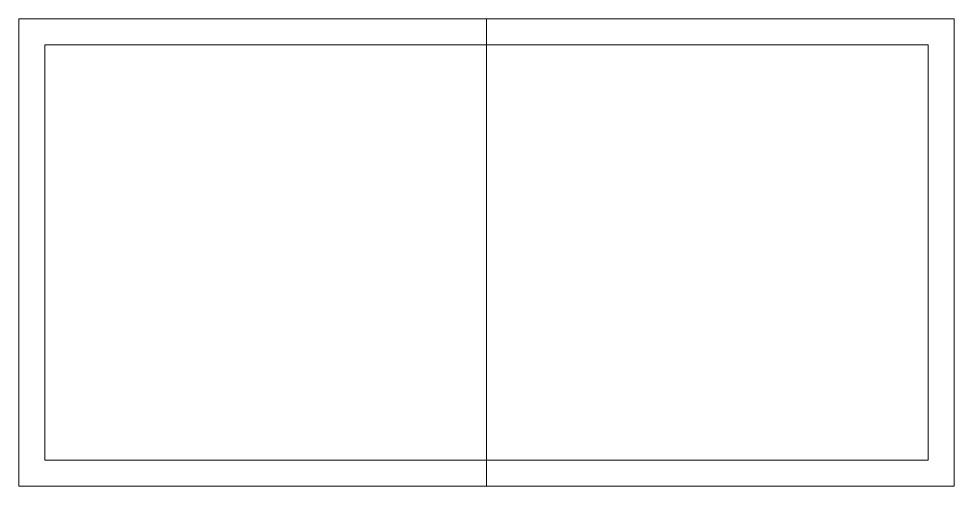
# Model space of a CAD drawing. Header units: millimetres. Extents: x 0 to 900, y 0 to 450.
import ezdxf

# ---------------------------------------------------------------- set-up
doc = ezdxf.new("R2010")
doc.units = ezdxf.units.MM
doc.layers.add('A-FURN', color=7, linetype='Continuous', lineweight=20, true_color=0x5c7584)

# ---------------------------------------------------------------- blocks, each defined once
blk = doc.blocks.new('201_FURNITURE_BLOCKS_STORAGE_CUPBOARD_PLAN')
at = {"layer": 'A-FURN'}
for points in [[(0, 0), (900, 0), (900, 450), (0, 450)], [(25, 25), (875, 25), (875, 425), (25, 425)]]:
    blk.add_lwpolyline(points, close=True, dxfattribs=at)
blk.add_lwpolyline([(450, 0), (450, 450)], dxfattribs=at)

msp = doc.modelspace()

# ---------------------------------------------------------------- block references
msp.add_blockref('201_FURNITURE_BLOCKS_STORAGE_CUPBOARD_PLAN', (0, 0))

doc.saveas('drawing.dxf')
